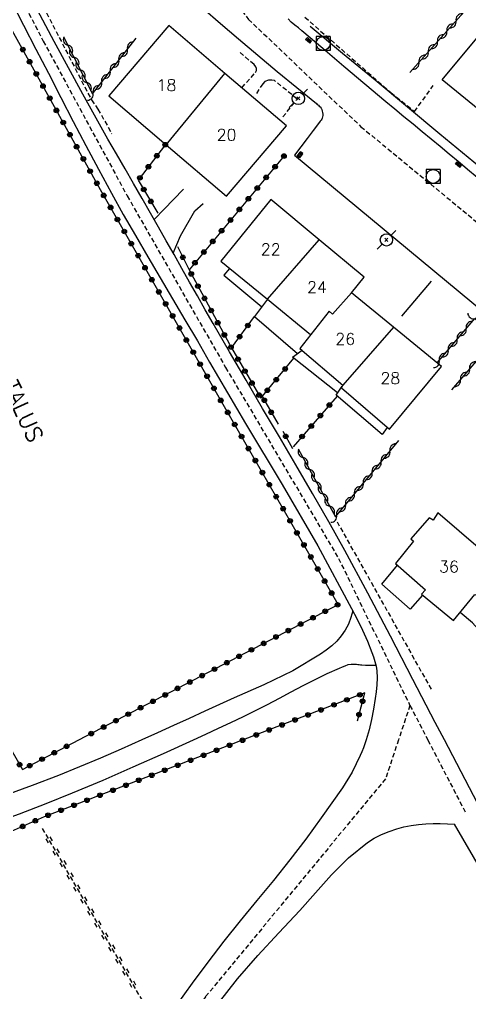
# Model space of a CAD drawing. Header units: millimetres. Extents: x 149998 to 151001, y 150999 to 152001.
# Drawn here: x 150838.4 to 150887, y 151143.7 to 151248.8 of the extents above; entities that cross this region are included whole.
import ezdxf
from ezdxf.enums import TextEntityAlignment as Align

# ---------------------------------------------------------------- set-up
doc = ezdxf.new("R2010")
doc.units = ezdxf.units.MM
doc.linetypes.add('DASHED', pattern=[0.75, 0.5, -0.25])
doc.layers.get('0').update_dxf_attribs({"linetype": 'CONTINUOUS'})
for name, color, linetype in [('W0001', 6, 'DASHED'), ('W0008', 7, 'CONTINUOUS'), ('W0014', 7, 'CONTINUOUS'), ('W0017', 7, 'CONTINUOUS'), ('W0071', 7, 'CONTINUOUS'), ('W0101', 7, 'CONTINUOUS'), ('W0104', 1, 'CONTINUOUS'), ('W0112', 1, 'DASHED'), ('W0220', 5, 'DASHED'), ('W0310', 3, 'CONTINUOUS'), ('W0323', 7, 'CONTINUOUS'), ('W0333', 7, 'CONTINUOUS'), ('W0401', 7, 'CONTINUOUS'), ('W0420', 7, 'CONTINUOUS'), ('W0473', 7, 'CONTINUOUS'), ('W0989', 7, 'CONTINUOUS'), ('W0991', 7, 'CONTINUOUS'), ('W1102', 7, 'CONTINUOUS')]:
    doc.layers.add(name, color=color, linetype=linetype)
doc.styles.get("Standard").update_dxf_attribs({"font": 'romans.shx', "width": 0.85})

# ---------------------------------------------------------------- blocks, each defined once
blk = doc.blocks.new('T473')
for p, q in [((-0.166667, 0.166667), (0.166667, -0.166667)), ((-0.166667, -0.166667), (0.166667, 0.166667)), ((0.500001, 0.500001), (1.000002, 1.000002)), ((-1.000002, -1.000002), (-0.500001, -0.500001))]:
    blk.add_line(p, q)
blk.add_ellipse((0, 0), major_axis=(0.471405, 0.471405), ratio=1, start_param=5.4977871438, end_param=11.780972451)
blk = doc.blocks.new('T401')
for p, q in [((-0.3, 0.3), (0, 0.3)), ((-0.3, -0.25), (-0.3, 0.3)), ((-0.3, 0.15), (0, 0.15)), ((-0.3, 0), (0, 0)), ((0, 0.3), (0, -0.25)), ((-0.3, -0.15), (0, -0.15)), ((-0.3, -0.25), (-0.3, -0.3)), ((-0.3, -0.3), (0, -0.3)), ((0, -0.3), (0, -0.25))]:
    blk.add_line(p, q)
blk = doc.blocks.new('T420')
for p, q in [((0.75, 0.75), (-0.75, 0.75)), ((-0.75, 0.75), (-0.75, -0.75)), ((0.75, 0.75), (0.75, -0.75)), ((0.75, -0.75), (-0.75, -0.75))]:
    blk.add_line(p, q)
blk.add_ellipse((0, 0), major_axis=(-0.53, 0.53), ratio=1, start_param=3.926991, end_param=10.210176)
blk = doc.blocks.new('t310o')
at = {"color": 0, "linetype": 'Continuous'}
for centre, start, end in [((-0.5, 0.38), 216.8699, 323.1304), ((0.5, -0.37), 36.8699, 143.1303)]:
    blk.add_arc(centre, 0.625, start, end, dxfattribs=at)
blk = doc.blocks.new('t323o')
at = {"color": 0, "linetype": 'Continuous'}
for radius in [0.25, 0.15]:
    blk.add_circle((0, 0), radius, dxfattribs=at)
blk = doc.blocks.new('t220o')
at = {"color": 0, "linetype": 'Continuous'}
for p, q in [((-0.25, 0.25), (0.25, 0.25)), ((-0.25, -0.25), (0.25, -0.25))]:
    blk.add_line(p, q, dxfattribs=at)

msp = doc.modelspace()

# ---------------------------------------------------------------- linework, layer by layer
at = {"layer": 'W0001'}
for points in [[(150789.75, 151355.34), (150793.16, 151345.94), (150803.29, 151324.63), (150809.3, 151311.92), (150815.21, 151298.57), (150825.9, 151275.43), (150840.95, 151246.47), (150850.01, 151229.75), (150860.63, 151211.23), (150872.83, 151190.6), (150880.53, 151174.72)], [(150898.12, 151302.49), (150890.95, 151292.69), (150883.34, 151284.12), (150874.58, 151273.71), (150865.39, 151262.72), (150859.17, 151253.91), (150863.11, 151248.82), (150875.24, 151237.23), (150891.4, 151223.92), (150904.7, 151213.77), (150913.69, 151206.04)], [(150880.53, 151174.72), (150879.29, 151171)], [(150880.53, 151174.72), (150882.46, 151171)], [(150879.29, 151171), (150877.89, 151166.8), (150858.47, 151143.27), (150853.3, 151135.68), (150846.21, 151121.39), (150824.74, 151070.52), (150812.9, 151043.25)], [(150882.46, 151171), (150886.58, 151163.06)]]:
    msp.add_lwpolyline(points, dxfattribs=at)
at = {"layer": 'W0008'}
for points in [[(150854.38, 151253.37), (150856.27, 151251.69), (150858.17, 151250.02), (150860.08, 151248.37), (150862.01, 151246.72), (150864.1, 151244.95), (150866.2, 151243.2), (150868.31, 151241.46), (150870.43, 151239.72), (150870.53, 151239.63), (150870.64, 151239.55), (150870.74, 151239.46), (150870.85, 151239.37)], [(150884.24, 151171), (150883.99, 151171.47), (150883.75, 151171.94), (150883.5, 151172.41), (150883.25, 151172.88), (150880.83, 151177.54), (150878.42, 151182.2), (150875.98, 151186.85), (150873.49, 151191.47), (150871.76, 151194.56), (150870, 151197.63), (150868.22, 151200.7), (150866.43, 151203.75), (150864.63, 151206.8), (150862.84, 151209.85), (150861.05, 151212.91), (150859.28, 151215.97), (150858.43, 151217.46), (150857.59, 151218.95), (150856.74, 151220.44), (150855.9, 151221.93), (150855.06, 151223.42), (150854.22, 151224.91), (150853.38, 151226.39), (150852.54, 151227.88), (150851.62, 151229.49), (150850.7, 151231.09), (150849.78, 151232.69), (150848.85, 151234.3), (150847.93, 151235.9), (150847.02, 151237.51), (150846.11, 151239.12), (150845.22, 151240.74), (150842.14, 151246.44), (150839.12, 151252.17)], [(150837.47, 151250.79), (150838.82, 151248.19), (150840.16, 151245.6), (150841.5, 151243), (150842.83, 151240.4), (150844.17, 151237.8), (150845.53, 151235.21), (150846.9, 151232.63), (150848.3, 151230.06), (150849.59, 151227.76), (150850.9, 151225.47), (150852.22, 151223.18), (150853.56, 151220.91), (150854.9, 151218.63), (150856.24, 151216.36), (150857.58, 151214.09), (150858.9, 151211.81), (150862.79, 151205.19), (150866.72, 151198.6), (150870.57, 151191.95), (150874.23, 151185.2), (150874.83, 151184.04), (150875.41, 151182.86), (150875.95, 151181.67), (150876.43, 151180.45), (150876.6, 151179.97), (150876.75, 151179.48), (150876.88, 151178.98), (150876.96, 151178.47), (150877, 151177.72), (150876.97, 151176.96), (150876.89, 151176.21), (150876.78, 151175.47), (150876.59, 151174.34), (150876.37, 151173.22), (150876.11, 151172.1), (150875.8, 151171)], [(150870.85, 151239.37), (150870.94, 151239.23), (150871.01, 151239.08), (150871.06, 151238.91), (150871.1, 151238.75), (150871.12, 151238.6), (150871.12, 151238.45), (150871.1, 151238.3), (150871.07, 151238.15), (150871.01, 151238.03), (150870.93, 151237.92), (150870.84, 151237.82), (150870.76, 151237.72), (150870.09, 151236.83), (150869.43, 151235.94), (150868.75, 151235.05), (150868.08, 151234.17)], [(150868.08, 151234.17), (150889.95, 151216.02)], [(150875.8, 151171), (150875.66, 151170.57), (150875.51, 151170.15), (150875.34, 151169.73), (150875.17, 151169.32), (150874.28, 151167.53), (150873.23, 151165.83), (150872.09, 151164.19), (150870.95, 151162.58), (150869.29, 151160.28), (150867.56, 151158.04), (150865.79, 151155.83), (150864, 151153.64), (150862.21, 151151.45), (150860.43, 151149.25), (150858.7, 151147.01), (150857.01, 151144.74), (150855.36, 151142.42)], [(150888.29, 151163.26), (150884.24, 151171)], [(150859.85, 151142.57), (150861.92, 151145.19), (150864.11, 151147.7), (150866.36, 151150.15), (150868.63, 151152.58), (150870.35, 151154.48), (150872.07, 151156.43), (150873.9, 151158.28), (150875.93, 151159.92), (150876.67, 151160.39), (150877.46, 151160.79), (150878.27, 151161.12), (150879.1, 151161.4), (150879.88, 151161.61), (150880.67, 151161.76), (150881.46, 151161.87), (150882.26, 151161.94), (150883.03, 151161.98), (150883.8, 151161.99), (150884.57, 151161.95), (150885.33, 151161.89)]]:
    msp.add_lwpolyline(points, dxfattribs=at)
at = {"layer": 'W0014'}
for points in [[(150888.18, 151231.42), (150886.95, 151232.44), (150885.73, 151233.46), (150884.76, 151234.27), (150883.78, 151235.08), (150882.81, 151235.89), (150881.83, 151236.69), (150880.86, 151237.5), (150879.88, 151238.31), (150878.91, 151239.12), (150877.94, 151239.93), (150875.66, 151241.83), (150873.39, 151243.74), (150871.13, 151245.66), (150868.87, 151247.59), (150868.49, 151247.89), (150868.1, 151248.19), (150867.72, 151248.51), (150867.39, 151248.88)], [(150869.74, 151248.09), (150873.26, 151245.18), (150876.76, 151242.28), (150880.27, 151239.37), (150883.77, 151236.45), (150887.41, 151233.43), (150891.03, 151230.39), (150894.66, 151227.36), (150898.28, 151224.32)]]:
    msp.add_lwpolyline(points, dxfattribs=at)
at = {"layer": 'W0017'}
for points in [[(150856.1, 151230.47), (150852.91, 151227.22)], [(150854.97, 151223.58), (150855.77, 151225.46), (150857.32, 151228.13), (150858.19, 151228.92)], [(150889.27, 151181.43), (150887.29, 151183.66), (150885.94, 151184.77)]]:
    msp.add_lwpolyline(points, dxfattribs=at)
at = {"layer": 'W0071'}
for points in [[(150874.37, 151184.95), (150874.16, 151184.22), (150873.88, 151183.52), (150873.53, 151182.86), (150873.11, 151182.23), (150872.62, 151181.66), (150872.08, 151181.16), (150871.49, 151180.7), (150870.89, 151180.27), (150867.89, 151178.48), (150864.74, 151176.95), (150861.54, 151175.54), (150858.38, 151174.12), (150856.68, 151173.33), (150854.99, 151172.55), (150853.29, 151171.77), (150851.59, 151171)], [(150857.16, 151171), (150858.51, 151171.63), (150859.86, 151172.26), (150861.21, 151172.89), (150862.56, 151173.53), (150863.86, 151174.17), (150865.15, 151174.83), (150866.44, 151175.51), (150867.72, 151176.2), (150869, 151176.87), (150870.29, 151177.53), (150871.6, 151178.17), (150872.93, 151178.76), (150873.24, 151178.89), (150873.54, 151179.02), (150873.86, 151179.13), (150874.19, 151179.19), (150874.34, 151179.2), (150874.48, 151179.2), (150874.63, 151179.19), (150874.77, 151179.17), (150874.91, 151179.15), (150875.06, 151179.13), (150875.2, 151179.11), (150875.34, 151179.1), (150875.72, 151179.08), (150876.1, 151179.07), (150876.48, 151179.06), (150876.86, 151179.06)], [(150851.59, 151171), (150849.36, 151170.01), (150847.11, 151169.03), (150844.86, 151168.09), (150842.59, 151167.17), (150839.76, 151166.07), (150836.91, 151165.03), (150834.04, 151164.05), (150831.16, 151163.11)], [(150832.57, 151160.95), (150835.48, 151161.97), (150838.37, 151163.03), (150841.25, 151164.14), (150844.11, 151165.29), (150847.4, 151166.66), (150850.67, 151168.08), (150853.92, 151169.52), (150857.16, 151171)], [(150898.74, 151138.39), (150892.13, 151150.19), (150885.33, 151161.89)]]:
    msp.add_lwpolyline(points, dxfattribs=at)
at = {"layer": 'W0101'}
for points in [[(150889.44, 151237.86), (150884, 151242.28), (150889.36, 151248.73), (150895, 151244.17), (150894.72, 151243.94)], [(150860.55, 151242.99), (150854.49, 151248.15), (150848.01, 151240.56)], [(150854.2, 151235.28), (150860.72, 151229.72), (150867.2, 151237.32), (150860.55, 151242.99)], [(150848.01, 151240.56), (150854.2, 151235.28)], [(150870.74, 151225.01), (150865.52, 151229.37), (150860.12, 151222.7), (150865.14, 151218.6)], [(150874.21, 151219.3), (150875.57, 151220.99), (150870.74, 151225.01)], [(150878.75, 151215.59), (150874.21, 151219.3)], [(150865.14, 151218.6), (150869.8, 151214.79), (150869.82, 151214.8)], [(150883.94, 151211.33), (150878.75, 151215.59)], [(150869.82, 151214.8), (150868.66, 151213.29), (150873.27, 151209.33)], [(150873.27, 151209.33), (150873.14, 151209.01), (150878.31, 151204.55), (150883.94, 151211.33)]]:
    msp.add_lwpolyline(points, dxfattribs=at)
msp.add_lwpolyline([(150885.22, 151183.9), (150887.53, 151186.71), (150887.85, 151186.59), (150889.87, 151188.71), (150889.49, 151188.96), (150890.21, 151189.79), (150883.54, 151195.54), (150883.04, 151194.74), (150882.62, 151194.99), (150880.64, 151192.71), (150880.9, 151192.48), (150878.96, 151190.05), (150882.19, 151187.22), (150881.76, 151186.74)], close=True, dxfattribs=at)
at = {"layer": 'W0104'}
for points in [[(150861.07, 151221.93), (150861.06, 151221.93), (150860.43, 151221.19), (150864.54, 151217.78), (150864.54, 151217.78)], [(150865.16, 151218.59), (150865.15, 151218.59), (150863.74, 151216.72), (150863.76, 151216.72), (150868.38, 151212.73), (150868.41, 151212.76)], [(150872.72, 151208.48), (150872.71, 151208.5), (150867.86, 151212.35), (150868.88, 151213.11), (150868.87, 151213.11)], [(150878.06, 151204.77), (150878.06, 151204.76), (150877.52, 151203.97), (150872.55, 151208.22), (150873.22, 151209.21), (150873.22, 151209.21)], [(150881.88, 151186.63), (150880.54, 151185.11), (150877.51, 151187.84), (150879.17, 151189.86), (150879.17, 151189.86)]]:
    msp.add_lwpolyline(points, dxfattribs=at)
at = {"layer": 'W0112'}
for points in [[(150840.61, 151250.86), (150846.15, 151240.12), (150846.85, 151239.12), (150848.35, 151236.47)], [(150869.19, 151249.05), (150878.46, 151240.91)], [(150862.37, 151241.44), (150863.84, 151243.08), (150863.96, 151243.3), (150863.97, 151243.52), (150863.89, 151243.68), (150863.7, 151243.94), (150862.21, 151245.23)], [(150866.81, 151238.28), (150868.35, 151240.22), (150865.9, 151242.21), (150865.88, 151242.21), (150865.61, 151242.24), (150865.27, 151242.26), (150864.86, 151242.12), (150864.65, 151241.87), (150863.82, 151240.63)], [(150878.46, 151240.91), (150881.03, 151238.87), (150883.03, 151241.67)], [(150872.66, 151194.56), (150882.86, 151176.4)]]:
    msp.add_lwpolyline(points, dxfattribs=at)
at = {"layer": 'W0220'}
msp.add_lwpolyline([(150840.84, 151161.45), (150852.84, 151140.74)], dxfattribs=at)
at = {"layer": 'W0310'}
for points in [[(150889.12, 151252.74), (150880.51, 151243.08)], [(150843.15, 151246.95), (150846.25, 151240.78), (150850.97, 151246.78)], [(150883.48, 151211.71), (150887.53, 151216.53), (150889.64, 151214.93), (150889.77, 151214.65), (150889.66, 151214.21), (150885, 151208.8)], [(150868.45, 151202.45), (150872.49, 151195.11), (150879.32, 151203.35)]]:
    msp.add_lwpolyline(points, dxfattribs=at)
at = {"layer": 'W0323'}
for points in [[(150844.8, 151171), (150872.78, 151185.62), (150860.37, 151207.22), (150847.12, 151230.42), (150834.44, 151253.32), (150829.76, 151262.64)], [(150854.15, 151235.32), (150851.18, 151231.45), (150853.33, 151227.88)], [(150866.94, 151234.07), (150856.68, 151221.77), (150861.25, 151213.35), (150864.44, 151207.9), (150868.01, 151212.22)], [(150855.43, 151224.29), (150856.68, 151221.77)], [(150861.25, 151213.35), (150863.74, 151216.72)], [(150864.58, 151208.08), (150866.3, 151205.09)], [(150872.67, 151208.11), (150867.91, 151202.64)], [(150866.82, 151204.34), (150867.84, 151202.48)], [(150874.85, 151173.07), (150875.67, 151176.08), (150862.54, 151171)], [(150862.54, 151171), (150841.03, 151162.69), (150833.23, 151159.23)], [(150836.87, 151171), (150838.69, 151167.81), (150844.8, 151171)]]:
    msp.add_lwpolyline(points, dxfattribs=at)
at = {"layer": 'W0333'}
msp.add_lwpolyline([(150882.83, 151220.54), (150879.61, 151216.76)], dxfattribs=at)
at = {"layer": 'W1102'}
for points in [[(150854.2, 151235.28), (150860.55, 151242.99)], [(150865.14, 151218.6), (150870.74, 151225.01)], [(150874.21, 151219.3), (150872.17, 151216.98), (150871.81, 151217.3), (150869.82, 151214.8)], [(150878.75, 151215.59), (150873.27, 151209.33)]]:
    msp.add_lwpolyline(points, dxfattribs=at)

# ---------------------------------------------------------------- block references
at = {"layer": 'W0220', "rotation": 300.078613977286}
for p in [(150841.56, 151160.21), (150842.31, 151158.91), (150843.07, 151157.62), (150843.82, 151156.32), (150844.57, 151155.02), (150845.32, 151153.72), (150846.07, 151152.42), (150846.82, 151151.13), (150847.58, 151149.83), (150848.33, 151148.53), (150849.08, 151147.23), (150849.83, 151145.93), (150850.58, 151144.64)]:
    msp.add_blockref('t220o', p, dxfattribs=at)
at = {"layer": 'W0310'}
for p, rotation in [((150885.5, 151248.67), 228.2830253099195), ((150884.5, 151247.55), 228.2830253099195), ((150843.61, 151246.03), 296.6986594376465), ((150850.04, 151245.6), 51.81196378733591), ((150883.5, 151246.43), 228.2830253099195), ((150844.29, 151244.69), 296.6986594376465), ((150849.11, 151244.42), 51.81196378733591), ((150882.5, 151245.32), 228.2830253099195), ((150844.96, 151243.35), 296.6986594376465), ((150881.5, 151244.2), 228.2830253099195), ((150848.18, 151243.24), 51.81196378733591), ((150845.63, 151242.01), 296.6986594376465), ((150847.26, 151242.06), 51.81196378733591), ((150846.33, 151240.88), 51.81196378733591), ((150887.57, 151216.5), 322.9957174021592), ((150886.6, 151215.42), 49.94744578416488), ((150885.63, 151214.27), 49.94744578416488), ((150884.67, 151213.12), 49.94744578416488), ((150883.7, 151211.97), 49.94744578416488), ((150886.96, 151211.07), 229.2733013686164), ((150885.98, 151209.94), 229.2733013686164), ((150868.98, 151201.5), 298.78563051304), ((150878.37, 151202.2), 50.32462300423992), ((150877.41, 151201.04), 50.32462300423992), ((150869.7, 151200.19), 298.78563051304), ((150876.45, 151199.89), 50.32462300423992), ((150870.42, 151198.87), 298.78563051304), ((150875.49, 151198.73), 50.32462300423992), ((150871.14, 151197.56), 298.78563051304), ((150874.53, 151197.58), 50.32462300423992), ((150871.86, 151196.24), 298.78563051304), ((150873.58, 151196.42), 50.32462300423992), ((150872.62, 151195.27), 50.32462300423992)]:
    msp.add_blockref('t310o', p, dxfattribs=dict(at, rotation=rotation))
at = {"layer": 'W0323'}
for p, rotation in [((150838.74, 151245.56), 118.9663609667479), ((150839.47, 151244.24), 118.9663609667479), ((150840.19, 151242.93), 118.9663609667479), ((150840.92, 151241.62), 118.9663609667479), ((150841.65, 151240.31), 118.9663609667479), ((150842.37, 151238.99), 118.9663609667479), ((150843.1, 151237.68), 118.9663609667479), ((150843.83, 151236.37), 118.9663609667479), ((150844.55, 151235.06), 118.9663609667479), ((150854.12, 151235.28), 232.5051762466621), ((150845.28, 151233.75), 118.9663609667479), ((150853.21, 151234.09), 232.5051762466621), ((150866.93, 151234.06), 230.1513586841221), ((150846, 151232.43), 118.9663609667479), ((150852.3, 151232.9), 232.5051762466621), ((150865.97, 151232.9), 230.1513586841221), ((150851.38, 151231.71), 232.5051762466621), ((150865.01, 151231.75), 230.1513586841221), ((150846.73, 151231.12), 118.9663609667479), ((150851.79, 151230.45), 300.9873195259881), ((150864.05, 151230.6), 230.1513586841221), ((150847.47, 151229.81), 119.7361041663321), ((150863.09, 151229.45), 230.1513586841221), ((150848.21, 151228.51), 119.7361041663321), ((150852.56, 151229.16), 300.9873195259881), ((150862.12, 151228.3), 230.1513586841221), ((150848.95, 151227.21), 119.7361041663321), ((150861.16, 151227.15), 230.1513586841221), ((150849.7, 151225.91), 119.7361041663321), ((150860.2, 151225.99), 230.1513586841221), ((150850.44, 151224.6), 119.7361041663321), ((150859.24, 151224.84), 230.1513586841221), ((150851.19, 151223.3), 119.7361041663321), ((150856.01, 151223.12), 296.4098031908026), ((150858.28, 151223.69), 230.1513586841221), ((150851.93, 151222), 119.7361041663321), ((150857.32, 151222.54), 230.1513586841221), ((150856.92, 151221.33), 298.4731354460813), ((150852.67, 151220.7), 119.7361041663321), ((150857.64, 151220.01), 298.4731354460813), ((150853.42, 151219.39), 119.7361041663321), ((150854.16, 151218.09), 119.7361041663321), ((150858.35, 151218.69), 298.4731354460813), ((150854.91, 151216.79), 119.7361041663321), ((150859.07, 151217.38), 298.4731354460813), ((150859.78, 151216.06), 298.4731354460813), ((150863.03, 151215.76), 53.60869558623546), ((150855.65, 151215.49), 119.7361041663321), ((150860.5, 151214.74), 298.4731354460813), ((150862.14, 151214.55), 53.60869558623546), ((150856.39, 151214.18), 119.7361041663321), ((150857.14, 151212.88), 119.7361041663321), ((150861.21, 151213.42), 298.4731354460813), ((150857.88, 151211.58), 119.7361041663321), ((150861.97, 151212.12), 300.3342606510793), ((150862.72, 151210.83), 300.3342606510793), ((150867.06, 151211.07), 50.40505496832183), ((150858.63, 151210.28), 119.7361041663321), ((150863.48, 151209.54), 300.3342606510793), ((150866.1, 151209.91), 50.40505496832183), ((150859.37, 151208.97), 119.7361041663321), ((150864.24, 151208.24), 300.3342606510793), ((150865.14, 151208.76), 50.40505496832183), ((150860.11, 151207.67), 119.7361041663321), ((150864.81, 151207.69), 299.8996228534018), ((150860.86, 151206.37), 119.8872375001816), ((150865.55, 151206.39), 299.8996228534018), ((150871.84, 151207.16), 229.0012764349179), ((150870.86, 151206.03), 229.0012764349179), ((150861.61, 151205.07), 119.8872375001816), ((150869.88, 151204.9), 229.0012764349179), ((150862.36, 151203.77), 119.8872375001816), ((150867.12, 151203.79), 298.720003478029), ((150868.89, 151203.77), 229.0012764349179), ((150863.1, 151202.47), 119.8872375001816), ((150863.85, 151201.17), 119.8872375001816), ((150864.6, 151199.87), 119.8872375001816), ((150865.35, 151198.57), 119.8872375001816), ((150866.09, 151197.27), 119.8872375001816), ((150866.84, 151195.97), 119.8872375001816), ((150867.59, 151194.66), 119.8872375001816), ((150868.33, 151193.36), 119.8872375001816), ((150869.08, 151192.06), 119.8872375001816), ((150869.83, 151190.76), 119.8872375001816), ((150870.58, 151189.46), 119.8872375001816), ((150871.32, 151188.16), 119.8872375001816), ((150872.07, 151186.86), 119.8872375001816), ((150872.72, 151185.59), 27.59225581500147), ((150870.06, 151184.2), 27.59225581500147), ((150871.39, 151184.9), 27.59225581500147), ((150868.73, 151183.51), 27.59225581500147), ((150866.07, 151182.12), 27.59225581500147), ((150867.4, 151182.81), 27.59225581500147), ((150864.74, 151181.42), 27.59225581500147), ((150862.09, 151180.03), 27.59225581500147), ((150863.42, 151180.73), 27.59225581500147), ((150860.76, 151179.34), 27.59225581500147), ((150858.1, 151177.95), 27.59225581500147), ((150859.43, 151178.64), 27.59225581500147), ((150856.77, 151177.25), 27.59225581500147), ((150854.11, 151175.86), 27.59225581500147), ((150855.44, 151176.56), 27.59225581500147), ((150875.13, 151175.87), 201.1326676980263), ((150852.78, 151175.17), 27.59225581500147), ((150872.33, 151174.79), 201.1326676980263), ((150873.73, 151175.33), 201.1326676980263), ((150875.42, 151175.18), 74.74649358208775), ((150850.12, 151173.78), 27.59225581500147), ((150851.45, 151174.47), 27.59225581500147), ((150869.53, 151173.7), 201.1326676980263), ((150870.93, 151174.24), 201.1326676980263), ((150875.03, 151173.74), 74.74649358208775), ((150848.79, 151173.08), 27.59225581500147), ((150866.73, 151172.62), 201.1326676980263), ((150868.13, 151173.16), 201.1326676980263), ((150846.13, 151171.69), 27.59225581500147), ((150847.46, 151172.39), 27.59225581500147), ((150863.94, 151171.54), 201.1326676980263), ((150865.33, 151172.08), 201.1326676980263), ((150861.06, 151170.43), 201.1326676980193), ((150862.46, 151170.97), 201.1326676980193), ((150842.14, 151169.61), 27.59225581506293), ((150843.47, 151170.31), 27.59225581506293), ((150859.66, 151169.89), 201.1326676980193), ((150838.39, 151168.33), 299.7548830197808), ((150840.82, 151168.92), 27.59225581506293), ((150856.86, 151168.81), 201.1326676980193), ((150858.26, 151169.35), 201.1326676980193), ((150839.49, 151168.22), 27.59225581506293), ((150854.06, 151167.72), 201.1326676980193), ((150855.46, 151168.27), 201.1326676980193), ((150851.26, 151166.64), 201.1326676980193), ((150852.66, 151167.18), 201.1326676980193), ((150848.47, 151165.56), 201.1326676980193), ((150849.87, 151166.1), 201.1326676980193), ((150845.67, 151164.48), 201.1326676980193), ((150847.07, 151165.02), 201.1326676980193), ((150842.87, 151163.4), 201.1326676980193), ((150844.27, 151163.94), 201.1326676980193), ((150840.09, 151162.27), 203.9044938618675), ((150841.47, 151162.86), 201.1326676980193), ((150838.72, 151161.66), 203.9044938618675)]:
    msp.add_blockref('t323o', p, dxfattribs=dict(at, rotation=rotation))
at = {"layer": 'W0401'}
for p, rotation in [((150869.68, 151246.67), 49.5011576143511), ((150868.54, 151234.29), 142.457955840717), ((150885.86, 151233.25), 50.20526815550937)]:
    msp.add_blockref('T401', p, dxfattribs=dict(at, rotation=rotation))
at = {"layer": 'W0420'}
for p in [(150871.15, 151246.22), (150883.03, 151231.86)]:
    msp.add_blockref('T420', p, dxfattribs=at)
at = {"layer": 'W0473'}
for p in [(150868.48, 151240.29), (150877.99, 151225.01)]:
    msp.add_blockref('T473', p, dxfattribs=at)

# ---------------------------------------------------------------- texts
at = {"layer": 'W0989'}
msp.add_text('CHEMIN DES TALUS   ', height=1.75, rotation=294.832, dxfattribs=at).set_placement((150829.97, 151223.45))
at = {"layer": 'W0991'}
for s, p in [('18', (150854.25, 151241.72)), ('20', (150860.73, 151236.35)), ('22', (150865.5, 151223.98)), ('24', (150870.49, 151219.9)), ('26', (150873.54, 151214.31)), ('28', (150878.41, 151210.07)), ('36', (150884.74, 151189.72))]:
    msp.add_text(s, height=1.25, dxfattribs=at).set_placement(p, align=Align.MIDDLE_CENTER)

doc.saveas('drawing.dxf')
